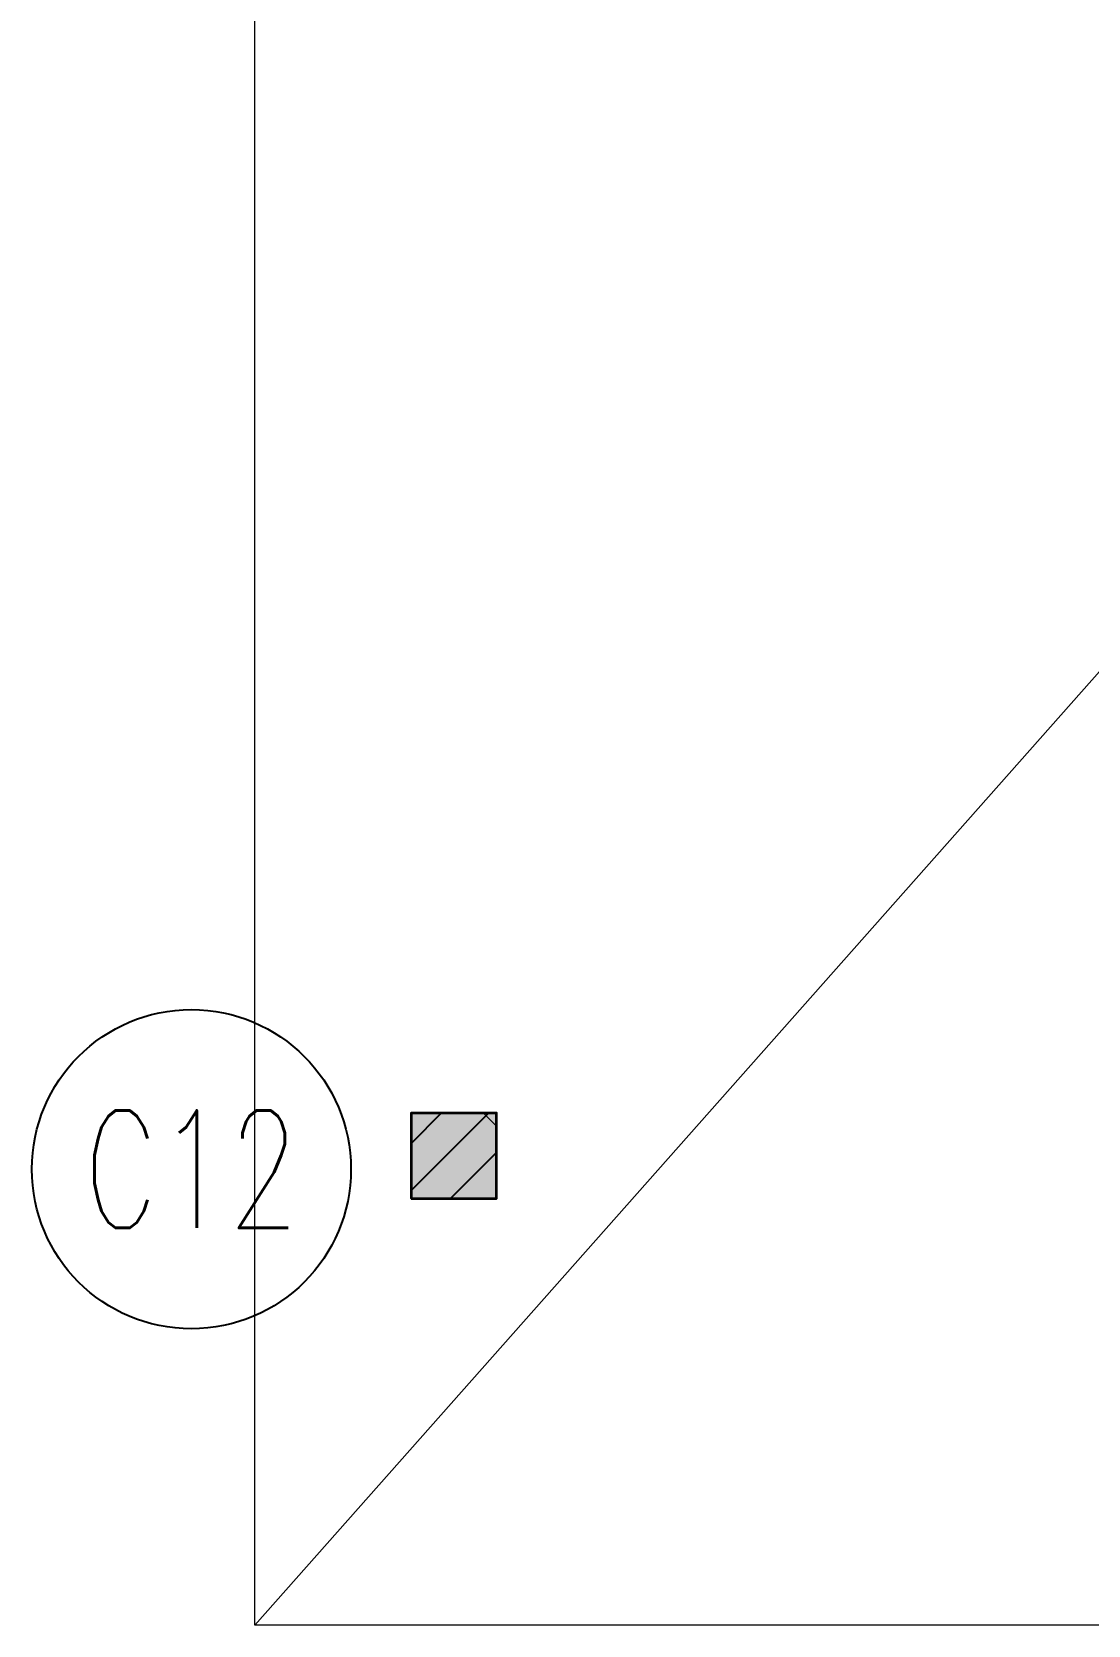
# Model space of a CAD drawing. Header units: inches. Extents: x 16106347 to 16308397, y -515360 to -420631.
# Drawn here: x 16150513 to 16152986, y -499720 to -495990 of the extents above; entities that cross this region are included whole.
import ezdxf
from ezdxf.enums import TextEntityAlignment as Align

# ---------------------------------------------------------------- set-up
doc = ezdxf.new("R2010")
doc.units = ezdxf.units.IN
doc.header["$LTSCALE"] = 1000
doc.header["$MEASUREMENT"] = 0
doc.linetypes.add('HIDDEN', pattern=[0.375, 0.25, -0.125])
for name, color, linetype in [('00', 252, 'Continuous'), ('S-COLUMN', 1, 'Continuous'), ('S-COLUMN CIRCLE', 9, 'Continuous'), ('S-COLUMN HATCH', 8, 'Continuous'), ('S-COLUMN NO', 2, 'Continuous')]:
    doc.layers.add(name, color=color, linetype=linetype)
for name, color, linetype, lineweight in [('col', 1, 'Continuous', 35), ('dim', 251, 'Continuous', 9), ('Dimension', 18, 'Continuous', 5), ('HIDDEN', 253, 'HIDDEN', 9)]:
    doc.layers.add(name, color=color, linetype=linetype, lineweight=lineweight)
doc.styles.add('ROMANS', font='simplex.shx', dxfattribs={"width": 0.7})

# ---------------------------------------------------------------- blocks, each defined once
blk = doc.blocks.new('COLUMN')
at = {"layer": 'dim'}
blk.add_hatch(color=252, dxfattribs=at).paths.add_polyline_path([(356185.19, -9252.4), (356185.19, -9244.4), (356193.19, -9244.4), (356193.19, -9252.4)])
at = {"layer": 'Dimension'}
h = blk.add_hatch(dxfattribs=at)
h.set_pattern_fill('ANSI31', color=256, scale=100, style=0)
h.set_pattern_definition([(315, (-846.168, -23145.86), (-8.83883476, -8.83883476), [])])
h.paths.add_polyline_path([(356185.19, -9252.4), (356185.19, -9244.4), (356193.19, -9244.4), (356193.19, -9252.4)])
at = {"layer": 'col'}
blk.add_lwpolyline([(356185.19, -9252.4), (356193.19, -9252.4), (356193.19, -9244.4), (356185.19, -9244.4)], close=True, dxfattribs=at)
blk = doc.blocks.new('zw$8369')
at = {"layer": 'HIDDEN', "color": 251, "elevation": 0}
blk.add_lwpolyline([(-1903.63, -688.71), (-1687.63, -444.84)], dxfattribs=at)
blk.add_lwpolyline([(-1903.63, -444.84), (-1687.63, -444.84), (-1687.63, -688.71), (-1903.63, -688.71)], close=True, dxfattribs=at)
at = {"layer": 'col', "color": 251, "rotation": 360}
blk.add_blockref('COLUMN', (-358074.19, 8603.64, 0), dxfattribs=at)

msp = doc.modelspace()

# ---------------------------------------------------------------- hatches: boundary and pattern name
at = {"layer": 'S-COLUMN HATCH'}
h = msp.add_hatch(dxfattribs=at)
h.set_pattern_fill('ANSI31', color=256, scale=625, angle=360, style=0)
h.set_pattern_definition([(45, (15410074.18, -535684.72), (-55.242717, 55.242717), [])])
h.paths.add_polyline_path([(16151400.9, -498519.9), (16151600.9, -498519.9), (16151600.9, -498720.9), (16151400.9, -498720.9)])

# ---------------------------------------------------------------- linework, layer by layer
at = {"layer": 'S-COLUMN', "ltscale": 5, "elevation": 0}
msp.add_lwpolyline([(16151400.9, -498519.9), (16151600.9, -498519.9), (16151600.9, -498720.9), (16151400.9, -498720.9)], close=True, dxfattribs=at)
at = {"layer": 'S-COLUMN CIRCLE'}
msp.add_circle((16150886.6, -498652.5, 0), 373.6, dxfattribs=at)

# ---------------------------------------------------------------- block references
at = {"layer": '00', "color": 1, "linetype": 'Continuous', "xscale": 25, "yscale": 25, "zscale": 25}
msp.add_blockref('zw$8369', (16198625.9, -482502.1, 0), dxfattribs=at)

# ---------------------------------------------------------------- texts
at = {"layer": 'S-COLUMN NO', "style": 'ROMANS', "width": 0.7}
msp.add_text('C12', height=275, dxfattribs=at).set_placement((16150886.6, -498652.5, 0), align=Align.MIDDLE)

doc.saveas('drawing.dxf')
